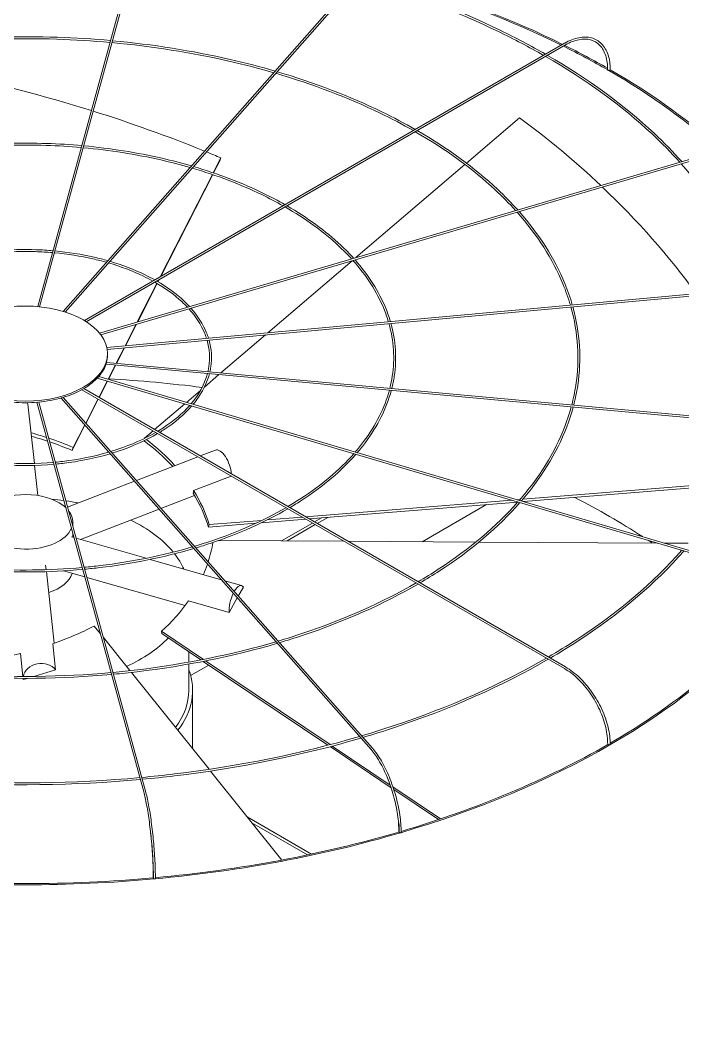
# Model space of a CAD drawing. Header units: millimetres. Extents: x -312439 to 477422, y -331570 to 212570.
# Drawn here: x 394422.1 to 394632.1, y 106928.7 to 107252.2 of the extents above; entities that cross this region are included whole.
import ezdxf

# ---------------------------------------------------------------- set-up
doc = ezdxf.new("R2010")
doc.units = ezdxf.units.MM

msp = doc.modelspace()

# ---------------------------------------------------------------- linework, layer by layer
at = {"color": 0, "linetype": 'Continuous', "lineweight": 0, "extrusion": (0, 0.816497, 0.57735)}
for p, q in [((394427.549, 107161.458), (394461.17, 107284.015)), ((394428.168, 107161.398), (394461.761, 107283.853)), ((394435.628, 107159.932), (394533.31, 107270.616)), ((394436.269, 107159.733), (394533.769, 107270.211)), ((394442.379, 107157.021), (394594.696, 107244.962)), ((394595.002, 107244.431), (394442.97, 107156.655)), ((394580.406, 107221.359), (394563.547, 107206.955)), ((394447.14, 107153.062), (394639.306, 107209.593)), ((394639.479, 107209.005), (394447.549, 107152.544)), ((394483.257, 107203.878), (394485.676, 107208.618)), ((394485.305, 107207.652), (394483.362, 107203.842)), ((394485.305, 107207.652), (394485.676, 107208.618)), ((394563.071, 107206.547), (394528.476, 107176.989)), ((394466.441, 107170.914), (394482.976, 107203.327)), ((394483.081, 107203.291), (394466.615, 107171.014)), ((394527.336, 107176.016), (394500.586, 107153.161)), ((394662.783, 107167.992), (394449.484, 107148.488)), ((394459.135, 107156.591), (394465.375, 107168.824)), ((394465.469, 107168.768), (394459.279, 107156.634)), ((394465.654, 107169.37), (394465.93, 107169.911)), ((394466.104, 107170.012), (394465.748, 107169.315)), ((394449.598, 107147.883), (394662.839, 107167.383)), ((394455.271, 107149.017), (394458.751, 107155.84)), ((394458.896, 107155.882), (394455.4, 107149.029)), ((394499.78, 107152.472), (394485.696, 107140.438)), ((394452.445, 107143.478), (394454.942, 107148.372)), ((394455.07, 107148.384), (394452.563, 107143.468)), ((394449.701, 107146.049), (394449.701, 107146.549)), ((394449.217, 107143.159), (394662.783, 107123.629)), ((394662.839, 107124.239), (394449.397, 107143.757)), ((394449.854, 107138.399), (394452.146, 107142.891)), ((394452.263, 107142.88), (394449.961, 107138.368)), ((394639.306, 107082.029), (394446.45, 107138.762)), ((394446.91, 107139.265), (394639.479, 107082.616)), ((394485.045, 107139.882), (394480.439, 107135.947)), ((394442.148, 107135.441), (394595.002, 107047.191)), ((394446.935, 107132.677), (394449.571, 107137.844)), ((394449.678, 107137.813), (394447.03, 107132.622)), ((394533.31, 107021.005), (394434.942, 107132.468)), ((394435.593, 107132.656), (394533.769, 107021.411)), ((394441.529, 107135.091), (394594.696, 107046.66)), ((394442.773, 107124.519), (394446.657, 107132.131)), ((394446.751, 107132.076), (394442.851, 107124.431)), ((394479.177, 107134.868), (394474.741, 107131.078)), ((394424.387, 107130.535), (394426.482, 107111.702)), ((394427.287, 107131.118), (394461.17, 107007.607)), ((394461.761, 107007.769), (394427.907, 107131.174)), ((394474.185, 107130.603), (394464.645, 107122.452)), ((394442.552, 107123.844), (394438.47, 107115.842)), ((394438.84, 107116.808), (394442.474, 107123.932)), ((394461.433, 107119.667), (394461.447, 107119.72)), ((394464.151, 107122.03), (394461.447, 107119.72)), ((394438.47, 107115.842), (394438.84, 107116.808)), ((394483.907, 107115.943), (394479.114, 107114.099)), ((394478.378, 107113.816), (394458.849, 107106.304)), ((394426.549, 107111.091), (394427.611, 107101.546)), ((394477.013, 107103.167), (394488.902, 107107.74)), ((394458.239, 107106.069), (394437.032, 107097.912)), ((394581.45, 107100.374), (394647.01, 107105.676)), ((394646.583, 107104.884), (394581.641, 107099.631)), ((394477.311, 107101.561), (394466.653, 107097.461)), ((394512.54, 107094.8), (394577.917, 107100.088)), ((394579.62, 107100.226), (394580.583, 107100.304)), ((394466.043, 107097.226), (394441.094, 107087.63)), ((394579.872, 107099.488), (394513.692, 107094.135)), ((394569.912, 107098.682), (394549.531, 107086.915)), ((394481.969, 107092.327), (394498.684, 107093.679)), ((394512.618, 107094.048), (394498.487, 107092.905)), ((394500.347, 107093.814), (394511.466, 107094.713)), ((394517.536, 107094.446), (394515.345, 107093.181)), ((394516.211, 107092.681), (394519.55, 107094.609)), ((394438.658, 107093.202), (394438.658, 107091.984)), ((394496.75, 107092.765), (394481.763, 107091.553)), ((394481.763, 107091.553), (394481.969, 107092.327)), ((394514.732, 107092.827), (394504.922, 107087.163)), ((394506.637, 107087.154), (394515.598, 107092.327)), ((394439.058, 107088.211), (394438.268, 107088.437)), ((394438.658, 107089.669), (394438.658, 107088.325)), ((394461.966, 107081.667), (394439.747, 107088.014)), ((394524.734, 107087.053), (394484.837, 107087.275)), ((394566.592, 107086.82), (394525.97, 107087.046)), ((394624.106, 107086.5), (394567.553, 107086.815)), ((394633.878, 107086.446), (394626.318, 107086.488)), ((394485.778, 107074.864), (394463.243, 107081.302)), ((394430.225, 107078.037), (394430.069, 107079.441)), ((394432.82, 107054.692), (394430.293, 107077.427)), ((394442.48, 107075.736), (394435.685, 107077.677)), ((394474.291, 107066.648), (394443.17, 107075.539)), ((394492.199, 107073.03), (394486.87, 107074.552)), ((394492.794, 107072.467), (394491.19, 107069.657)), ((394488.238, 107064.484), (394475.387, 107068.156)), ((394490.87, 107069.095), (394488.238, 107064.484)), ((394447.418, 107057.737), (394445.462, 107060.176)), ((394466.976, 107057.761), (394466.811, 107058.523)), ((394466.811, 107058.523), (394480.095, 107049.596)), ((394479.345, 107049.449), (394466.976, 107057.761)), ((394433.227, 107046.249), (394432.309, 107054.51)), ((394456.807, 107046.03), (394448.383, 107056.533)), ((394422.056, 107051.463), (394422.864, 107044.197)), ((394475.483, 107048.73), (394475.483, 107052.045)), ((394475.483, 107039.76), (394475.483, 107048.108)), ((394519.618, 107022.385), (394480.065, 107048.965)), ((394480.813, 107049.113), (394520.315, 107022.567)), ((394426.364, 107044.209), (394433.227, 107046.249)), ((394481.9, 107014.742), (394457.261, 107045.464)), ((394481.791, 107047.805), (394476.068, 107044.501)), ((394422.932, 107043.584), (394422.975, 107043.202)), ((394422.975, 107043.202), (394424.263, 107043.584)), ((394476.707, 107021.217), (394476.707, 107039.76)), ((394520.992, 107022.112), (394539.374, 107009.759)), ((394539.663, 107008.915), (394520.296, 107021.93)), ((394504.973, 106985.973), (394482.344, 107014.188)), ((394540.262, 107009.163), (394555.353, 106999.021)), ((394554.708, 106998.805), (394540.535, 107008.328)), ((394514.421, 106987.872), (394493.989, 106999.669)), ((394495.483, 106997.806), (394513.154, 106987.604))]:
    msp.add_line(p, q, dxfattribs=at)
at = {"color": 0, "linetype": 'Continuous', "lineweight": 0}
for centre, major_axis, ratio, start_param, end_param in [((394423.683, 107129.538), (-261.613, 0), 0.5773503, 4.0051997, 4.2408431), ((394423.683, 107129.538), (-262.225, 0), 0.5773503, 4.0050166, 4.2406095), ((394423.683, 107129.538), (-261.613, 0), 0.5773503, 3.9286416, 4.0018792), ((394423.683, 107129.538), (-262.225, 0), 0.5773503, 3.9309746, 4.001704), ((394608.671, 107236.466), (0.306, -0.004), 0.5683066, 3.1415927, 3.9346429), ((394608.671, 107236.466), (0.306, -0.004), 0.5683066, 3.9346429, 5.5054392), ((394423.683, 107129.538), (-261.613, 0), 0.5773503, 3.7066773, 3.9265771), ((394608.887, 107236.591), (-0.306, 0), 0.5773503, 1.8326303, 3.1415927), ((394423.683, 107129.538), (-262.225, 0), 0.5773503, 3.705131, 3.9265633), ((394424.053, 107087.822), (-236.033, 90.421), 0.5343599, 4.8289255, 5.0170065), ((394424.053, 107087.822), (-236.033, 90.421), 0.5343599, 4.6778989, 4.8264893), ((394423.888, 107087.63), (244.29, -64.884), 0.7560981, 0.9482496, 1.0897919), ((394424.053, 107087.822), (-236.033, 90.421), 0.5343599, 4.655659, 4.6753292), ((394423.888, 107087.63), (244.29, -64.884), 0.7560981, 0.7473423, 0.9452164), ((394423.574, 107146.049), (-26.126, 0), 0.5773503, 2.9880814, 3.1415927), ((394423.574, 107146.049), (-26.126, 0), 0.5773503, 2.6739221, 2.9809447), ((394423.574, 107146.049), (-26.126, 0), 0.5773503, 2.3597628, 2.6667854), ((394423.683, 106988.298), (-261.613, 0), 0.5773503, 4.4965959, 4.611374), ((394423.574, 107146.049), (-26.126, 0), 0.5773503, 2.0456036, 2.3526262), ((394423.574, 107146.049), (-26.126, 0), 0.5773503, 1.7314443, 2.0384669), ((394423.574, 107146.049), (-26.126, 0), 0.5773503, 1.417285, 1.7243076), ((394418.894, 107129.924), (-5.494, -0.611), 0.8148193, 3.1415927, 3.239858), ((394424.053, 107087.822), (56.639, -21.698), 0.5343599, 1.6636456, 1.7494756), ((394423.683, 107086.855), (-56.639, 21.698), 0.5343599, 4.7930664, 4.8825345), ((394424.053, 107087.822), (56.639, -21.698), 0.5343599, 1.5140664, 1.6514841), ((394423.888, 107087.63), (58.621, -15.57), 0.7560981, 1.0889957, 1.0897919), ((394423.888, 107087.63), (58.621, -15.57), 0.7560981, 0.8588781, 1.0770864), ((394423.683, 107086.855), (-56.639, 21.698), 0.5343599, 4.655659, 4.78086), ((394423.683, 107086.855), (58.621, -15.57), 0.7560981, 0.8715668, 1.0888975), ((394485.892, 107110.784), (-1.984, 5.159), 0.4527097, 4.0715694, 6.2831853), ((394423.888, 107087.63), (58.621, -15.57), 0.7560981, 0.4379774, 0.6748983), ((394423.683, 107093.202), (-14.976, 0), 0.5773503, 3.6916997, 5.4977871), ((394423.683, 107070.89), (-51.8, 0), 0.5773503, 4.4755897, 4.5522282), ((394423.683, 107070.89), (-51.8, 0), 0.5773503, 4.3841689, 4.46244), ((394423.683, 107086.855), (58.621, -15.57), 0.7560981, 0.4379774, 0.6726233), ((394423.683, 106988.298), (-261.613, 0), 0.5773503, 3.867145, 3.9833748), ((394423.683, 107093.202), (-14.976, 0), 0.5773503, 3.0357663, 3.5615783), ((394423.683, 107070.89), (-51.8, 0), 0.5773503, 3.5810046, 4.0125195), ((394423.683, 107093.202), (-14.976, 0), 0.5773503, 0.1968015, 2.9056449), ((394423.683, 106988.298), (-261.613, 0), 0.5773503, 3.8494737, 3.8569689), ((394423.518, 107087.616), (59.282, 12.821), 0.7719474, 5.8595474, 5.99043), ((394423.683, 107070.89), (-51.8, 0), 0.5773503, 3.3906549, 3.5616615), ((394423.518, 107087.616), (59.282, 12.821), 0.7719474, 5.7736505, 5.8452628), ((394423.683, 107078.295), (-14.976, 0), 0.5773503, 2.0838772, 2.9778132), ((394490.681, 107067.715), (1.518, 5.315), 0.3621096, 5.9116388, 7.2697762), ((394423.518, 107087.616), (59.282, 12.821), 0.7719474, 5.3512156, 5.5881365), ((394490.681, 107067.715), (1.518, 5.315), 0.3621096, 1.1204156, 2.3231422), ((394423.312, 107087.794), (-56.425, -22.248), 0.5660586, 1.5074553, 1.7443762), ((394423.683, 107129.538), (-262.225, 0), 0.5773503, 2.0421116, 2.6702774), ((394423.683, 107129.538), (-261.613, 0), 0.5773503, 2.358999, 2.669365), ((394423.683, 107070.89), (-51.8, 0), 0.5773503, 2.2375498, 2.6358707), ((394423.312, 107087.794), (-56.425, -22.248), 0.5660586, 1.0925617, 1.3294826), ((394428.471, 107043.786), (5.494, 0.611), 0.8148193, 0.440938, 2.9148909), ((394423.683, 107039.76), (-53.025, 0), 0.5773503, 2.7158894, 3.3569527), ((394428.471, 107043.786), (5.494, 0.611), 0.8148193, 3.0505707, 3.1356266), ((394423.683, 107039.76), (-51.8, 0), 0.5773503, 2.7364581, 3.1415927), ((394423.683, 107129.538), (-261.613, 0), 0.5773503, 2.0437737, 2.355024), ((394608.671, 107022.735), (-0.306, 0.004), 0.5862544, 0, 0.7932918), ((394608.887, 107022.61), (-0.306, 0), 0.5773503, 0.261834, 3.1415927), ((394423.683, 107129.538), (-262.225, 0), 0.5773503, 1.7280308, 2.0415976), ((394423.683, 107129.538), (-261.613, 0), 0.5773503, 1.7289191, 2.0406845), ((394542.414, 106994.942), (-0.306, 0.003), 0.5885883, 0, 0.4763277), ((394542.553, 106994.785), (-0.306, 0), 0.5773503, 0, 3.1415927), ((394423.683, 107129.538), (-261.613, 0), 0.5773503, 1.41439, 1.726367), ((394464.524, 106980.331), (-0.306, 0.001), 0.5898153, 0, 0.1588369), ((394464.571, 106980.156), (-0.306, 0), 0.5773503, 0, 3.1415927), ((394423.683, 107129.538), (-262.225, 0), 0.5773503, 1.4139544, 1.727034)]:
    msp.add_ellipse(centre, major_axis=major_axis, ratio=ratio, start_param=start_param, end_param=end_param, dxfattribs=at)
msp.add_ellipse((394423.574, 107146.549), major_axis=(-26.126, 0), ratio=0.5773503, dxfattribs=at)
at = {"color": 3, "linetype": 'Continuous', "lineweight": 0}
for start_param, end_param in [(0, 2.3561945), (2.3561945, 3.1415927)]:
    msp.add_ellipse((394423.683, 106988.798), major_axis=(-262.225, 0), ratio=0.5773503, start_param=start_param, end_param=end_param, dxfattribs=at)
at = {"color": 0, "linetype": 'Continuous', "lineweight": 0}
for points, knots in [([(394588.047, 107241.123), (394583.444, 107243.752), (394578.652, 107246.27), (394560.154, 107255.21), (394545.331, 107260.862), (394529.596, 107265.482)], [4.71777189, 4.71777189, 4.71777189, 4.71777189, 4.80086127, 4.80086127, 5.02732174, 5.02732174, 5.02732174, 5.02732174]), ([(394588.661, 107241.477), (394584.046, 107244.122), (394579.242, 107246.657), (394560.692, 107255.652), (394545.826, 107261.34), (394530.043, 107265.989)], [4.71590946, 4.71590946, 4.71590946, 4.71590946, 4.79913358, 4.79913358, 5.02600568, 5.02600568, 5.02600568, 5.02600568]), ([(394450.689, 107245.807), (394445.105, 107246.31), (394439.479, 107246.658), (394421.362, 107247.269), (394408.808, 107246.92), (394396.46, 107245.807)], [5.34296141, 5.34296141, 5.34296141, 5.34296141, 5.43938168, 5.43938168, 5.65261288, 5.65261288, 5.65261288, 5.65261288]), ([(394450.524, 107245.207), (394444.917, 107245.71), (394439.268, 107246.056), (394421.259, 107246.651), (394408.841, 107246.303), (394396.625, 107245.207)], [5.34359392, 5.34359392, 5.34359392, 5.34359392, 5.44060854, 5.44060854, 5.65198037, 5.65198037, 5.65198037, 5.65198037]), ([(394502.861, 107236.115), (394498.198, 107237.475), (394493.43, 107238.715), (394476.579, 107242.585), (394464.056, 107244.575), (394451.308, 107245.751)], [5.03001504, 5.03001504, 5.03001504, 5.03001504, 5.11913743, 5.11913743, 5.33939405, 5.33939405, 5.33939405, 5.33939405]), ([(394609.194, 107236.591), (394609.194, 107238.317), (394608.957, 107239.912), (394608.024, 107242.691), (394607.325, 107243.875), (394605.527, 107245.695), (394604.428, 107246.331), (394601.96, 107246.982), (394600.594, 107246.999), (394597.729, 107246.43), (394596.23, 107245.842), (394594.722, 107244.977), (394594.709, 107244.969), (394594.696, 107244.962)], [3.1415927, 3.1415927, 3.1415927, 3.1415927, 3.4557519, 3.4557519, 3.7699112, 3.7699112, 4.0826965, 4.0826965, 4.3954482, 4.3954482, 4.7096075, 4.7096075, 4.712389, 4.712389, 4.712389, 4.712389]), ([(394595.002, 107244.431), (394596.44, 107245.261), (394597.871, 107245.822), (394600.571, 107246.357), (394601.837, 107246.332), (394604.089, 107245.718), (394605.075, 107245.131), (394606.698, 107243.437), (394607.334, 107242.329), (394608.179, 107239.681), (394608.387, 107238.144), (394608.365, 107236.47)], [1.5707963, 1.5707963, 1.5707963, 1.5707963, 1.8880644, 1.8880644, 2.2053324, 2.2053324, 2.5226004, 2.5226004, 2.8398685, 2.8398685, 3.1571365, 3.1571365, 3.1571365, 3.1571365]), ([(394502.413, 107235.607), (394497.76, 107236.959), (394493.002, 107238.19), (394476.241, 107242.021), (394463.804, 107243.988), (394451.144, 107245.151)], [5.03177949, 5.03177949, 5.03177949, 5.03177949, 5.12085286, 5.12085286, 5.34001919, 5.34001919, 5.34001919, 5.34001919]), ([(394631.239, 107207.22), (394628.502, 107210.273), (394625.563, 107213.266), (394612.882, 107225.101), (394601.524, 107233.369), (394588.661, 107240.77)], [4.40451603, 4.40451603, 4.40451603, 4.40451603, 4.48100319, 4.48100319, 4.71406654, 4.71406654, 4.71406654, 4.71406654]), ([(394631.889, 107207.411), (394629.157, 107210.473), (394626.223, 107213.474), (394613.533, 107225.37), (394602.157, 107233.684), (394589.274, 107241.124)], [4.40270972, 4.40270972, 4.40270972, 4.40270972, 4.47899466, 4.47899466, 4.71221436, 4.71221436, 4.71221436, 4.71221436]), ([(394547.337, 107217.619), (394543.933, 107219.566), (394540.391, 107221.432), (394526.531, 107228.158), (394515.365, 107232.431), (394503.51, 107235.925)], [4.71715813, 4.71715813, 4.71715813, 4.71715813, 4.79884427, 4.79884427, 5.02587671, 5.02587671, 5.02587671, 5.02587671]), ([(394546.723, 107217.264), (394543.33, 107219.195), (394539.801, 107221.045), (394525.993, 107227.715), (394514.87, 107231.954), (394503.063, 107235.418)], [4.7196458, 4.7196458, 4.7196458, 4.7196458, 4.80114658, 4.80114658, 5.02763075, 5.02763075, 5.02763075, 5.02763075]), ([(394579.171, 107191.903), (394577.161, 107194.134), (394575.006, 107196.322), (394565.539, 107205.15), (394557.005, 107211.357), (394547.338, 107216.912)], [4.40671458, 4.40671458, 4.40671458, 4.40671458, 4.48133637, 4.48133637, 4.71470569, 4.71470569, 4.71470569, 4.71470569]), ([(394579.823, 107192.094), (394577.816, 107194.334), (394575.666, 107196.53), (394566.191, 107205.42), (394557.638, 107211.672), (394547.951, 107217.266)], [4.40429576, 4.40429576, 4.40429576, 4.40429576, 4.47865981, 4.47865981, 4.7122362, 4.7122362, 4.7122362, 4.7122362]), ([(394441.549, 107212.49), (394437.875, 107212.819), (394434.175, 107213.046), (394422.165, 107213.454), (394413.815, 107213.225), (394405.6, 107212.49)], [5.34408303, 5.34408303, 5.34408303, 5.34408303, 5.43906993, 5.43906993, 5.65149126, 5.65149126, 5.65149126, 5.65149126]), ([(394441.384, 107211.89), (394437.687, 107212.218), (394433.963, 107212.445), (394422.063, 107212.836), (394413.848, 107212.608), (394405.764, 107211.89)], [5.34503474, 5.34503474, 5.34503474, 5.34503474, 5.44090812, 5.44090812, 5.65053954, 5.65053954, 5.65053954, 5.65053954]), ([(394475.888, 107205.551), (394472.857, 107206.426), (394469.76, 107207.224), (394458.685, 107209.752), (394450.419, 107211.059), (394442.004, 107211.834)], [5.03439168, 5.03439168, 5.03439168, 5.03439168, 5.12127422, 5.12127422, 5.3396756, 5.3396756, 5.3396756, 5.3396756]), ([(394476.336, 107206.059), (394473.295, 107206.942), (394470.187, 107207.749), (394459.023, 107210.317), (394450.671, 107211.646), (394442.169, 107212.434)], [5.03173968, 5.03173968, 5.03173968, 5.03173968, 5.11870396, 5.11870396, 5.33874043, 5.33874043, 5.33874043, 5.33874043]), ([(394654.24, 107167.211), (394653.353, 107170.32), (394652.276, 107173.411), (394646.698, 107186.948), (394640.196, 107197.124), (394631.69, 107206.714)], [4.09036759, 4.09036759, 4.09036759, 4.09036759, 4.16055829, 4.16055829, 4.40029723, 4.40029723, 4.40029723, 4.40029723]), ([(394505.408, 107193.411), (394503.223, 107194.645), (394500.954, 107195.83), (394491.834, 107200.23), (394484.414, 107203.055), (394476.538, 107205.362)], [4.72327264, 4.72327264, 4.72327264, 4.72327264, 4.80171455, 4.80171455, 5.02817129, 5.02817129, 5.02817129, 5.02817129]), ([(394506.023, 107193.766), (394503.826, 107195.017), (394501.544, 107196.217), (394492.372, 107200.673), (394484.909, 107203.532), (394476.985, 107205.869)], [4.71952861, 4.71952861, 4.71952861, 4.71952861, 4.7982649, 4.7982649, 5.02554265, 5.02554265, 5.02554265, 5.02554265]), ([(394527.111, 107176.588), (394525.825, 107178), (394524.452, 107179.386), (394518.2, 107185.209), (394512.491, 107189.353), (394506.025, 107193.06)], [4.41096312, 4.41096312, 4.41096312, 4.41096312, 4.4820009, 4.4820009, 4.71586354, 4.71586354, 4.71586354, 4.71586354]), ([(394527.764, 107176.78), (394526.481, 107178.201), (394525.113, 107179.595), (394518.851, 107185.478), (394513.124, 107189.667), (394506.638, 107193.414)], [4.40730528, 4.40730528, 4.40730528, 4.40730528, 4.47799052, 4.47799052, 4.71216027, 4.71216027, 4.71216027, 4.71216027]), ([(394596.529, 107161.934), (394595.874, 107164.196), (394595.086, 107166.445), (394590.921, 107176.544), (394586.028, 107184.191), (394579.624, 107191.397)], [4.09258463, 4.09258463, 4.09258463, 4.09258463, 4.16074385, 4.16074385, 4.40108815, 4.40108815, 4.40108815, 4.40108815]), ([(394597.15, 107161.991), (394596.497, 107164.263), (394595.711, 107166.521), (394591.551, 107176.674), (394586.663, 107184.356), (394580.273, 107191.588)], [4.09145544, 4.09145544, 4.09145544, 4.09145544, 4.15925512, 4.15925512, 4.39870409, 4.39870409, 4.39870409, 4.39870409]), ([(394432.409, 107179.173), (394430.646, 107179.327), (394428.871, 107179.435), (394422.969, 107179.639), (394418.822, 107179.53), (394414.74, 107179.173)], [5.34742678, 5.34742678, 5.34742678, 5.34742678, 5.43812478, 5.43812478, 5.64814751, 5.64814751, 5.64814751, 5.64814751]), ([(394432.244, 107178.572), (394430.458, 107178.727), (394428.659, 107178.833), (394422.867, 107179.021), (394418.855, 107178.914), (394414.904, 107178.572)], [5.34934775, 5.34934775, 5.34934775, 5.34934775, 5.44178794, 5.44178794, 5.64622654, 5.64622654, 5.64622654, 5.64622654]), ([(394449.362, 107175.494), (394447.954, 107175.892), (394446.517, 107176.258), (394441.13, 107177.483), (394437.034, 107178.131), (394432.864, 107178.517)], [5.04221465, 5.04221465, 5.04221465, 5.04221465, 5.12251796, 5.12251796, 5.33864709, 5.33864709, 5.33864709, 5.33864709]), ([(394449.811, 107176.003), (394448.392, 107176.409), (394446.945, 107176.783), (394441.468, 107178.048), (394437.286, 107178.718), (394433.029, 107179.117)], [5.03687901, 5.03687901, 5.03687901, 5.03687901, 5.11739529, 5.11739529, 5.33679188, 5.33679188, 5.33679188, 5.33679188]), ([(394464.09, 107169.556), (394463.115, 107170.095), (394462.107, 107170.615), (394457.676, 107172.745), (394453.959, 107174.155), (394450.013, 107175.307)], [4.73414686, 4.73414686, 4.73414686, 4.73414686, 4.80339703, 4.80339703, 5.02979007, 5.02979007, 5.02979007, 5.02979007]), ([(394464.708, 107169.913), (394463.72, 107170.468), (394462.698, 107171.002), (394458.214, 107173.188), (394454.454, 107174.633), (394450.461, 107175.813)], [4.72658474, 4.72658474, 4.72658474, 4.72658474, 4.79652126, 4.79652126, 5.0245472, 5.0245472, 5.0245472, 5.0245472]), ([(394538.82, 107156.657), (394538.398, 107158.075), (394537.898, 107159.486), (394535.146, 107166.149), (394531.864, 107171.264), (394527.566, 107176.083)], [4.09685918, 4.09685918, 4.09685918, 4.09685918, 4.16111414, 4.16111414, 4.40251946, 4.40251946, 4.40251946, 4.40251946]), ([(394539.441, 107156.714), (394539.021, 107158.142), (394538.523, 107159.563), (394535.776, 107166.279), (394532.5, 107171.428), (394528.215, 107176.274)], [4.09510983, 4.09510983, 4.09510983, 4.09510983, 4.15888353, 4.15888353, 4.39893942, 4.39893942, 4.39893942, 4.39893942]), ([(394475.045, 107161.271), (394474.487, 107161.865), (394473.898, 107162.45), (394470.86, 107165.267), (394467.978, 107167.348), (394464.711, 107169.208)], [4.42373247, 4.42373247, 4.42373247, 4.42373247, 4.48397953, 4.48397953, 4.71933502, 4.71933502, 4.71933502, 4.71933502]), ([(394475.702, 107161.465), (394475.146, 107162.067), (394474.56, 107162.659), (394471.511, 107165.537), (394468.611, 107167.663), (394465.325, 107169.562)], [4.41624247, 4.41624247, 4.41624247, 4.41624247, 4.47598634, 4.47598634, 4.71193426, 4.71193426, 4.71193426, 4.71193426]), ([(394596.967, 107130.263), (394597.509, 107132.337), (394597.938, 107134.42), (394599.508, 107144.779), (394598.985, 107153.136), (394596.699, 107161.335)], [3.77736844, 3.77736844, 3.77736844, 3.77736844, 3.83971259, 3.83971259, 4.08656564, 4.08656564, 4.08656564, 4.08656564]), ([(394597.585, 107130.206), (394598.125, 107132.287), (394598.553, 107134.378), (394600.119, 107144.774), (394599.597, 107153.166), (394597.319, 107161.391)], [3.77834287, 3.77834287, 3.77834287, 3.77834287, 3.84027623, 3.84027623, 4.08549455, 4.08549455, 4.08549455, 4.08549455]), ([(394481.104, 107151.379), (394480.92, 107151.955), (394480.709, 107152.528), (394479.37, 107155.753), (394477.7, 107158.336), (394475.507, 107160.769)], [4.10975269, 4.10975269, 4.10975269, 4.10975269, 4.16221832, 4.16221832, 4.40682155, 4.40682155, 4.40682155, 4.40682155]), ([(394481.728, 107151.436), (394481.545, 107152.022), (394481.335, 107152.604), (394480, 107155.884), (394478.336, 107158.501), (394476.157, 107160.96)], [4.10592526, 4.10592526, 4.10592526, 4.10592526, 4.15777238, 4.15777238, 4.39963811, 4.39963811, 4.39963811, 4.39963811]), ([(394539.259, 107135.54), (394539.588, 107136.835), (394539.852, 107138.135), (394540.89, 107144.975), (394540.535, 107150.57), (394538.993, 107156.058)], [3.78111281, 3.78111281, 3.78111281, 3.78111281, 3.83956511, 3.83956511, 4.08781837, 4.08781837, 4.08781837, 4.08781837]), ([(394539.876, 107135.483), (394540.204, 107136.785), (394540.467, 107138.093), (394541.501, 107144.971), (394541.147, 107150.6), (394539.613, 107156.114)], [3.78251471, 3.78251471, 3.78251471, 3.78251471, 3.8404098, 3.8404098, 4.0861992, 4.0861992, 4.0861992, 4.0861992]), ([(394481.545, 107140.817), (394481.666, 107141.333), (394481.766, 107141.851), (394482.273, 107145.172), (394482.085, 107148.003), (394481.286, 107150.781)], [3.79241111, 3.79241111, 3.79241111, 3.79241111, 3.83910744, 3.83910744, 4.09159713, 4.09159713, 4.09159713, 4.09159713]), ([(394482.161, 107140.761), (394482.281, 107141.284), (394482.381, 107141.809), (394482.883, 107145.167), (394482.697, 107148.033), (394481.906, 107150.837)], [3.79485754, 3.79485754, 3.79485754, 3.79485754, 3.8407928, 3.8407928, 4.08828416, 4.08828416, 4.08828416, 4.08828416]), ([(394476.213, 107130.645), (394476.594, 107131.097), (394476.957, 107131.554), (394479.267, 107134.639), (394480.644, 107137.402), (394481.394, 107140.216)], [3.47410339, 3.47410339, 3.47410339, 3.47410339, 3.51894345, 3.51894345, 3.77424927, 3.77424927, 3.77424927, 3.77424927]), ([(394476.853, 107130.457), (394477.197, 107130.871), (394477.526, 107131.29), (394479.844, 107134.404), (394481.252, 107137.251), (394482.013, 107140.16)], [3.48078418, 3.48078418, 3.48078418, 3.48078418, 3.52099532, 3.52099532, 3.77722211, 3.77722211, 3.77722211, 3.77722211]), ([(394528.275, 107115.33), (394529.221, 107116.427), (394530.115, 107117.538), (394534.847, 107123.867), (394537.589, 107129.35), (394539.101, 107134.939)], [3.46491265, 3.46491265, 3.46491265, 3.46491265, 3.51947788, 3.51947788, 3.77207122, 3.77207122, 3.77207122, 3.77207122]), ([(394528.919, 107115.14), (394529.826, 107116.2), (394530.684, 107117.274), (394535.425, 107123.632), (394538.198, 107129.199), (394539.72, 107134.883)], [3.46836695, 3.46836695, 3.46836695, 3.46836695, 3.52050672, 3.52050672, 3.77360482, 3.77360482, 3.77360482, 3.77360482]), ([(394465.589, 107121.908), (394466.184, 107122.262), (394466.767, 107122.623), (394470.668, 107125.154), (394473.512, 107127.563), (394475.774, 107130.136)], [3.15594616, 3.15594616, 3.15594616, 3.15594616, 3.1998122, 3.1998122, 3.45718678, 3.45718678, 3.45718678, 3.45718678]), ([(394466.196, 107121.557), (394466.7, 107121.861), (394467.196, 107122.171), (394471.141, 107124.733), (394474.088, 107127.247), (394476.421, 107129.946)], [3.16311142, 3.16311142, 3.16311142, 3.16311142, 3.20013863, 3.20013863, 3.46418527, 3.46418527, 3.46418527, 3.46418527]), ([(394580.334, 107100.015), (394581.847, 107101.756), (394583.273, 107103.522), (394590.427, 107113.095), (394594.534, 107121.298), (394596.807, 107129.662)], [3.46185589, 3.46185589, 3.46185589, 3.46185589, 3.51965328, 3.51965328, 3.77134922, 3.77134922, 3.77134922, 3.77134922]), ([(394580.98, 107099.825), (394582.452, 107101.529), (394583.842, 107103.258), (394591.005, 107112.86), (394595.143, 107121.146), (394597.427, 107129.606)], [3.46418406, 3.46418406, 3.46418406, 3.46418406, 3.52033986, 3.52033986, 3.7723822, 3.7723822, 3.7723822, 3.7723822]), ([(394450.725, 107115.509), (394451.465, 107115.733), (394452.197, 107115.965), (394457.322, 107117.677), (394461.388, 107119.479), (394464.98, 107121.552)], [2.837842, 2.837842, 2.837842, 2.837842, 2.88061564, 2.88061564, 3.14113288, 3.14113288, 3.14113288, 3.14113288]), ([(394451.17, 107115.005), (394451.802, 107115.198), (394452.428, 107115.398), (394457.636, 107117.132), (394461.867, 107119.018), (394465.592, 107121.199)], [2.84298262, 2.84298262, 2.84298262, 2.84298262, 2.8793398, 2.8793398, 3.14846238, 3.14846238, 3.14846238, 3.14846238]), ([(394433.136, 107112.114), (394433.931, 107112.189), (394434.724, 107112.275), (394440.566, 107112.976), (394445.477, 107113.971), (394450.077, 107115.317)], [2.52003494, 2.52003494, 2.52003494, 2.52003494, 2.56128493, 2.56128493, 2.82541727, 2.82541727, 2.82541727, 2.82541727]), ([(394433.301, 107111.514), (394434.014, 107111.583), (394434.726, 107111.659), (394440.673, 107112.364), (394445.765, 107113.399), (394450.525, 107114.81)], [2.52186126, 2.52186126, 2.52186126, 2.52186126, 2.55867334, 2.55867334, 2.83065097, 2.83065097, 2.83065097, 2.83065097]), ([(394506.904, 107098.054), (394508.303, 107098.874), (394509.665, 107099.713), (394517.633, 107104.884), (394523.308, 107109.687), (394527.832, 107114.822)], [3.14877196, 3.14877196, 3.14877196, 3.14877196, 3.19991213, 3.19991213, 3.45646828, 3.45646828, 3.45646828, 3.45646828]), ([(394507.514, 107097.702), (394508.82, 107098.473), (394510.094, 107099.262), (394518.106, 107104.462), (394523.885, 107109.371), (394528.479, 107114.631)], [3.15241617, 3.15241617, 3.15241617, 3.15241617, 3.2000755, 3.2000755, 3.46000178, 3.46000178, 3.46000178, 3.46000178]), ([(394414.467, 107111.456), (394415.183, 107111.392), (394415.901, 107111.335), (394421.955, 107110.92), (394427.374, 107110.977), (394432.681, 107111.456)], [2.20116261, 2.20116261, 2.20116261, 2.20116261, 2.23802396, 2.23802396, 2.51122637, 2.51122637, 2.51122637, 2.51122637]), ([(394414.632, 107112.056), (394415.383, 107111.989), (394416.136, 107111.931), (394422.082, 107111.537), (394427.353, 107111.596), (394432.517, 107112.056)], [2.2030547, 2.2030547, 2.2030547, 2.2030547, 2.24193573, 2.24193573, 2.50933428, 2.50933428, 2.50933428, 2.50933428]), ([(394476.87, 107102.291), (394476.928, 107102.511), (394476.973, 107102.763), (394477.006, 107103.082), (394477.01, 107103.124), (394477.013, 107103.167)], [27.2141577, 27.2141577, 27.2141577, 27.2141577, 28.9150445, 28.9150445, 29.1719106, 29.1719106, 29.1719106, 29.1719106]), ([(394477.25, 107085.453), (394478.902, 107085.945), (394480.534, 107086.46), (394490.957, 107089.939), (394499.099, 107093.548), (394506.294, 107097.699)], [2.8326444, 2.8326444, 2.8326444, 2.8326444, 2.88031456, 2.88031456, 3.14136267, 3.14136267, 3.14136267, 3.14136267]), ([(394477.696, 107084.947), (394479.24, 107085.41), (394480.766, 107085.893), (394491.271, 107089.394), (394499.578, 107093.086), (394506.906, 107097.346)], [2.83524734, 2.83524734, 2.83524734, 2.83524734, 2.87967423, 2.87967423, 3.14504801, 3.14504801, 3.14504801, 3.14504801]), ([(394548.218, 107074.202), (394550.421, 107075.486), (394552.564, 107076.804), (394564.598, 107084.614), (394573.105, 107091.811), (394579.89, 107099.508)], [3.14637947, 3.14637947, 3.14637947, 3.14637947, 3.19994276, 3.19994276, 3.45622926, 3.45622926, 3.45622926, 3.45622926]), ([(394548.828, 107073.849), (394550.938, 107075.085), (394552.993, 107076.352), (394565.071, 107084.192), (394573.682, 107091.494), (394580.537, 107099.317)], [3.14882268, 3.14882268, 3.14882268, 3.14882268, 3.20005174, 3.20005174, 3.4585926, 3.4585926, 3.4585926, 3.4585926]), ([(394442.276, 107078.796), (394443.97, 107078.955), (394445.658, 107079.135), (394457.492, 107080.551), (394467.362, 107082.55), (394476.602, 107085.262)], [2.51666009, 2.51666009, 2.51666009, 2.51666009, 2.56064993, 2.56064993, 2.826424, 2.826424, 2.826424, 2.826424]), ([(394442.441, 107078.197), (394444.053, 107078.348), (394445.661, 107078.519), (394457.6, 107079.939), (394467.649, 107081.978), (394477.049, 107084.755)], [2.517588, 2.517588, 2.517588, 2.517588, 2.55933958, 2.55933958, 2.82905034, 2.82905034, 2.82905034, 2.82905034]), ([(394589.521, 107050.355), (394592.532, 107052.105), (394595.459, 107053.903), (394611.559, 107064.352), (394622.894, 107073.94), (394631.939, 107084.196)], [3.14512292, 3.14512292, 3.14512292, 3.14512292, 3.19995757, 3.19995757, 3.45603404, 3.45603404, 3.45603404, 3.45603404]), ([(394590.133, 107050.002), (394593.049, 107051.704), (394595.888, 107053.451), (394612.032, 107063.93), (394623.472, 107073.624), (394632.587, 107084.005)], [3.14696065, 3.14696065, 3.14696065, 3.14696065, 3.20003933, 3.20003933, 3.45780979, 3.45780979, 3.45780979, 3.45780979]), ([(394405.328, 107078.139), (394406.83, 107078.003), (394408.338, 107077.883), (394420.468, 107077.059), (394431.258, 107077.18), (394441.821, 107078.139)], [2.20014358, 2.20014358, 2.20014358, 2.20014358, 2.23901367, 2.23901367, 2.5122454, 2.5122454, 2.5122454, 2.5122454]), ([(394405.492, 107078.739), (394407.03, 107078.601), (394408.572, 107078.48), (394420.595, 107077.676), (394431.236, 107077.799), (394441.657, 107078.739)], [2.20108803, 2.20108803, 2.20108803, 2.20108803, 2.24097619, 2.24097619, 2.51130095, 2.51130095, 2.51130095, 2.51130095]), ([(394503.775, 107055.397), (394506.339, 107056.158), (394508.871, 107056.955), (394524.592, 107062.201), (394536.81, 107067.616), (394547.607, 107073.847)], [2.8309089, 2.8309089, 2.8309089, 2.8309089, 2.8802112, 2.8802112, 3.14143931, 3.14143931, 3.14143931, 3.14143931]), ([(394504.222, 107054.891), (394506.677, 107055.623), (394509.103, 107056.388), (394524.906, 107061.656), (394537.289, 107067.154), (394548.219, 107073.494)], [2.8326515, 2.8326515, 2.8326515, 2.8326515, 2.87978381, 2.87978381, 3.14390081, 3.14390081, 3.14390081, 3.14390081]), ([(394451.416, 107045.479), (394454.009, 107045.72), (394456.593, 107045.994), (394474.418, 107048.126), (394489.246, 107051.129), (394503.127, 107055.206)], [2.51553267, 2.51553267, 2.51553267, 2.51553267, 2.56043494, 2.56043494, 2.82676017, 2.82676017, 2.82676017, 2.82676017]), ([(394451.58, 107044.88), (394454.092, 107045.114), (394456.595, 107045.379), (394474.525, 107047.514), (394489.533, 107050.558), (394503.574, 107054.699)], [2.51615458, 2.51615458, 2.51615458, 2.51615458, 2.55956039, 2.55956039, 2.82851318, 2.82851318, 2.82851318, 2.82851318]), ([(394530.292, 107025.351), (394533.771, 107026.381), (394537.205, 107027.461), (394558.223, 107034.473), (394574.513, 107041.692), (394588.91, 107050.001)], [2.83000203, 2.83000203, 2.83000203, 2.83000203, 2.88015896, 2.88015896, 3.14141755, 3.14141755, 3.14141755, 3.14141755]), ([(394530.739, 107024.845), (394534.109, 107025.845), (394537.437, 107026.894), (394558.537, 107033.928), (394574.992, 107041.23), (394589.522, 107049.647)], [2.83131179, 2.83131179, 2.83131179, 2.83131179, 2.87983823, 2.87983823, 3.14326557, 3.14326557, 3.14326557, 3.14326557]), ([(394396.188, 107044.823), (394398.477, 107044.614), (394400.773, 107044.432), (394418.981, 107043.198), (394435.141, 107043.382), (394450.961, 107044.823)], [2.19980176, 2.19980176, 2.19980176, 2.19980176, 2.23934285, 2.23934285, 2.51258722, 2.51258722, 2.51258722, 2.51258722]), ([(394396.352, 107045.423), (394398.676, 107045.212), (394401.008, 107045.028), (394419.108, 107043.815), (394435.12, 107044.001), (394450.796, 107045.423)], [2.20043103, 2.20043103, 2.20043103, 2.20043103, 2.24065263, 2.24065263, 2.51195795, 2.51195795, 2.51195795, 2.51195795]), ([(394594.696, 107046.66), (394596.133, 107045.83), (394597.576, 107044.731), (394600.323, 107042.104), (394601.626, 107040.576), (394603.959, 107037.247), (394604.989, 107035.445), (394606.669, 107031.751), (394607.32, 107029.858), (394608.179, 107026.175), (394608.387, 107024.386), (394608.365, 107022.739)], [1.5707963, 1.5707963, 1.5707963, 1.5707963, 1.8880644, 1.8880644, 2.2053324, 2.2053324, 2.5226004, 2.5226004, 2.8398685, 2.8398685, 3.1571365, 3.1571365, 3.1571365, 3.1571365]), ([(394609.194, 107022.61), (394609.194, 107024.335), (394608.957, 107026.191), (394608.039, 107029.986), (394607.356, 107031.925), (394605.612, 107035.704), (394604.551, 107037.542), (394602.15, 107040.942), (394600.812, 107042.503), (394597.985, 107045.196), (394596.496, 107046.328), (394595.002, 107047.191)], [3.1415927, 3.1415927, 3.1415927, 3.1415927, 3.4557519, 3.4557519, 3.7699112, 3.7699112, 4.0840704, 4.0840704, 4.3982297, 4.3982297, 4.712389, 4.712389, 4.712389, 4.712389]), ([(394460.553, 107012.174), (394464.045, 107012.497), (394467.526, 107012.865), (394491.341, 107015.712), (394511.124, 107019.719), (394529.644, 107025.16)], [2.51495522, 2.51495522, 2.51495522, 2.51495522, 2.56032682, 2.56032682, 2.8268898, 2.8268898, 2.8268898, 2.8268898]), ([(394460.717, 107011.574), (394464.129, 107011.89), (394467.528, 107012.25), (394491.448, 107015.1), (394511.412, 107019.147), (394530.091, 107024.653)], [2.51542291, 2.51542291, 2.51542291, 2.51542291, 2.55967055, 2.55967055, 2.82820543, 2.82820543, 2.82820543, 2.82820543]), ([(394533.31, 107021.005), (394534.224, 107019.97), (394535.144, 107018.665), (394536.905, 107015.639), (394537.745, 107013.915), (394539.25, 107010.229), (394539.915, 107008.268), (394541.002, 107004.308), (394541.424, 107002.309), (394541.983, 106998.477), (394542.12, 106996.644), (394542.108, 106994.974), (394542.108, 106994.959), (394542.107, 106994.945)], [6.2831853, 6.2831853, 6.2831853, 6.2831853, 6.5978301, 6.5978301, 6.9149527, 6.9149527, 7.2322207, 7.2322207, 7.5494887, 7.5494887, 7.8667568, 7.8667568, 7.8695255, 7.8695255, 7.8695255, 7.8695255]), ([(394542.859, 106994.785), (394542.859, 106996.5), (394542.708, 106998.381), (394542.121, 107002.297), (394541.684, 107004.332), (394540.568, 107008.359), (394539.889, 107010.35), (394538.352, 107014.1), (394537.495, 107015.857), (394535.683, 107018.968), (394534.73, 107020.322), (394533.769, 107021.411)], [4.712389, 4.712389, 4.712389, 4.712389, 5.0265482, 5.0265482, 5.3407075, 5.3407075, 5.6548668, 5.6548668, 5.969026, 5.969026, 6.2831853, 6.2831853, 6.2831853, 6.2831853]), ([(394387.051, 107011.517), (394390.126, 107011.237), (394393.21, 107010.992), (394417.493, 107009.349), (394439.022, 107009.596), (394460.098, 107011.517)], [2.19964371, 2.19964371, 2.19964371, 2.19964371, 2.23950729, 2.23950729, 2.51274527, 2.51274527, 2.51274527, 2.51274527]), ([(394387.216, 107012.117), (394390.325, 107011.835), (394393.445, 107011.588), (394417.62, 107009.966), (394439.001, 107010.215), (394459.933, 107012.117)], [2.20011555, 2.20011555, 2.20011555, 2.20011555, 2.24049017, 2.24049017, 2.51227343, 2.51227343, 2.51227343, 2.51227343]), ([(394461.17, 107007.607), (394461.489, 107006.446), (394461.809, 107005.016), (394462.419, 107001.75), (394462.71, 106999.913), (394463.23, 106996.024), (394463.46, 106993.973), (394463.836, 106989.864), (394463.982, 106987.805), (394464.175, 106983.888), (394464.222, 106982.029), (394464.217, 106980.353), (394464.217, 106980.342), (394464.217, 106980.332)], [6.2831853, 6.2831853, 6.2831853, 6.2831853, 6.5984522, 6.5984522, 6.9157202, 6.9157202, 7.2329883, 7.2329883, 7.5502563, 7.5502563, 7.8675244, 7.8675244, 7.8695255, 7.8695255, 7.8695255, 7.8695255]), ([(394464.878, 106980.156), (394464.878, 106981.86), (394464.826, 106983.75), (394464.625, 106987.72), (394464.475, 106989.8), (394464.092, 106993.949), (394463.858, 106996.017), (394463.331, 106999.939), (394463.037, 107001.794), (394462.416, 107005.11), (394462.089, 107006.572), (394461.761, 107007.769)], [4.712389, 4.712389, 4.712389, 4.712389, 5.0265482, 5.0265482, 5.3407075, 5.3407075, 5.6548668, 5.6548668, 5.969026, 5.969026, 6.2831853, 6.2831853, 6.2831853, 6.2831853]), ([(394464.265, 106980.156), (394464.265, 106981.848), (394464.214, 106983.728), (394464.013, 106987.68), (394463.864, 106989.752), (394463.549, 106993.167), (394463.407, 106994.514), (394463.25, 106995.829)], [4.71238898, 4.71238898, 4.71238898, 4.71238898, 5.02654825, 5.02654825, 5.34070751, 5.34070751, 5.54584713, 5.54584713, 5.54584713, 5.54584713])]:
    msp.add_open_spline(points, degree=3, knots=knots, dxfattribs=at)
msp.add_open_spline([(394542.246, 106994.785), (394542.246, 106995.725), (394542.2, 106996.719), (394542.109, 106997.752)], degree=3, dxfattribs=at)

doc.saveas('drawing.dxf')
